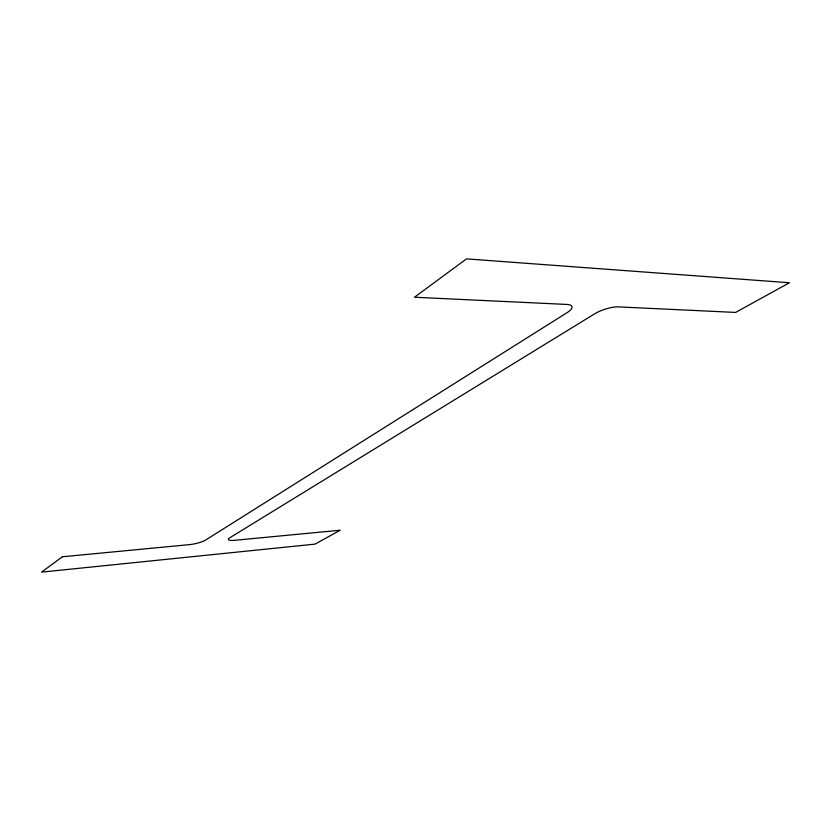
<?xml version="1.0" encoding="UTF-8"?>
<svg xmlns="http://www.w3.org/2000/svg" width="831" height="831" viewBox="0 0 831 831"><rect width="100%" height="100%" fill="white"/><g stroke="black" fill="none" stroke-linecap="round" stroke-linejoin="round"><path stroke-width="1.25" d="M62.387 556.77L41.55 572.123L314.991 544.128L340.243 530.22L234.207 540.347A12.081 2.576 -13.3 0 1 229.896 537.719L594.643 313.838A17.513 5.163 -18.4 0 1 618.451 306.888L735.612 312.425L789.45 282.758L466.523 258.877L414.472 297.238L566.971 304.447A18.033 5.588 -17.9 0 1 567.033 312.695L205.724 539.984A12.444 2.69 -12.8 0 1 189.364 544.637L62.387 556.77"/></g></svg>
